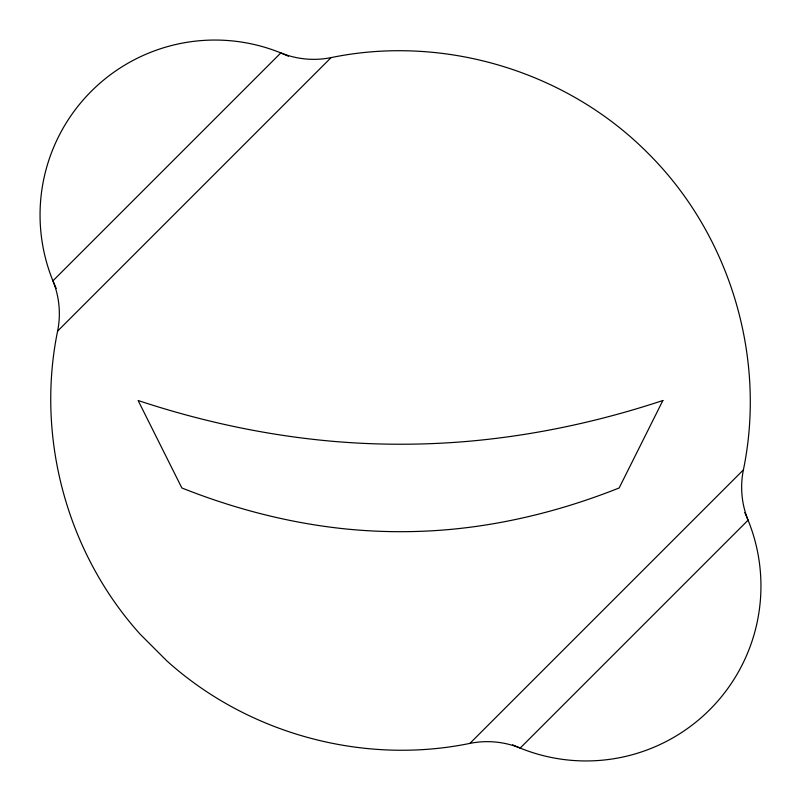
<?xml version="1.0" encoding="UTF-8"?>
<svg xmlns="http://www.w3.org/2000/svg" width="801" height="801" viewBox="0 0 801 801"><rect width="100%" height="100%" fill="white"/><g stroke="black" fill="none" stroke-linecap="round" stroke-linejoin="round"><path stroke-width="1.2" d="M743.388 469.907C766.767 356.986 729.731 234.303 647.879 153.121C566.697 71.279 444.014 34.233 331.093 57.612A87.459 87.459 0 0 1 280.821 52.916L52.916 280.821A87.459 87.459 0 0 1 57.612 331.093C35.645 437.887 67.224 553.471 140.295 634.342L166.658 660.705C247.529 733.776 363.113 765.356 469.907 743.388A87.459 87.459 0 0 1 520.179 748.084L748.084 520.179A87.459 87.459 0 0 1 743.388 469.907L469.907 743.388M57.612 331.093L331.093 57.612M744.78 512.58A174.918 174.918 0 0 1 512.58 744.78M56.22 288.42A174.918 174.918 0 0 1 288.42 56.22M662.878 400.5L619.153 487.959C566.637 508.855 511.438 523.213 455.158 528.96A548.335 548.335 0 0 1 345.842 528.96C289.561 523.213 234.363 508.855 181.847 487.959L138.122 400.5C201.862 421.636 267.955 435.794 334.908 441.501A788.855 788.855 0 0 0 466.092 441.501C533.045 435.794 599.138 421.636 662.878 400.5"/></g></svg>
